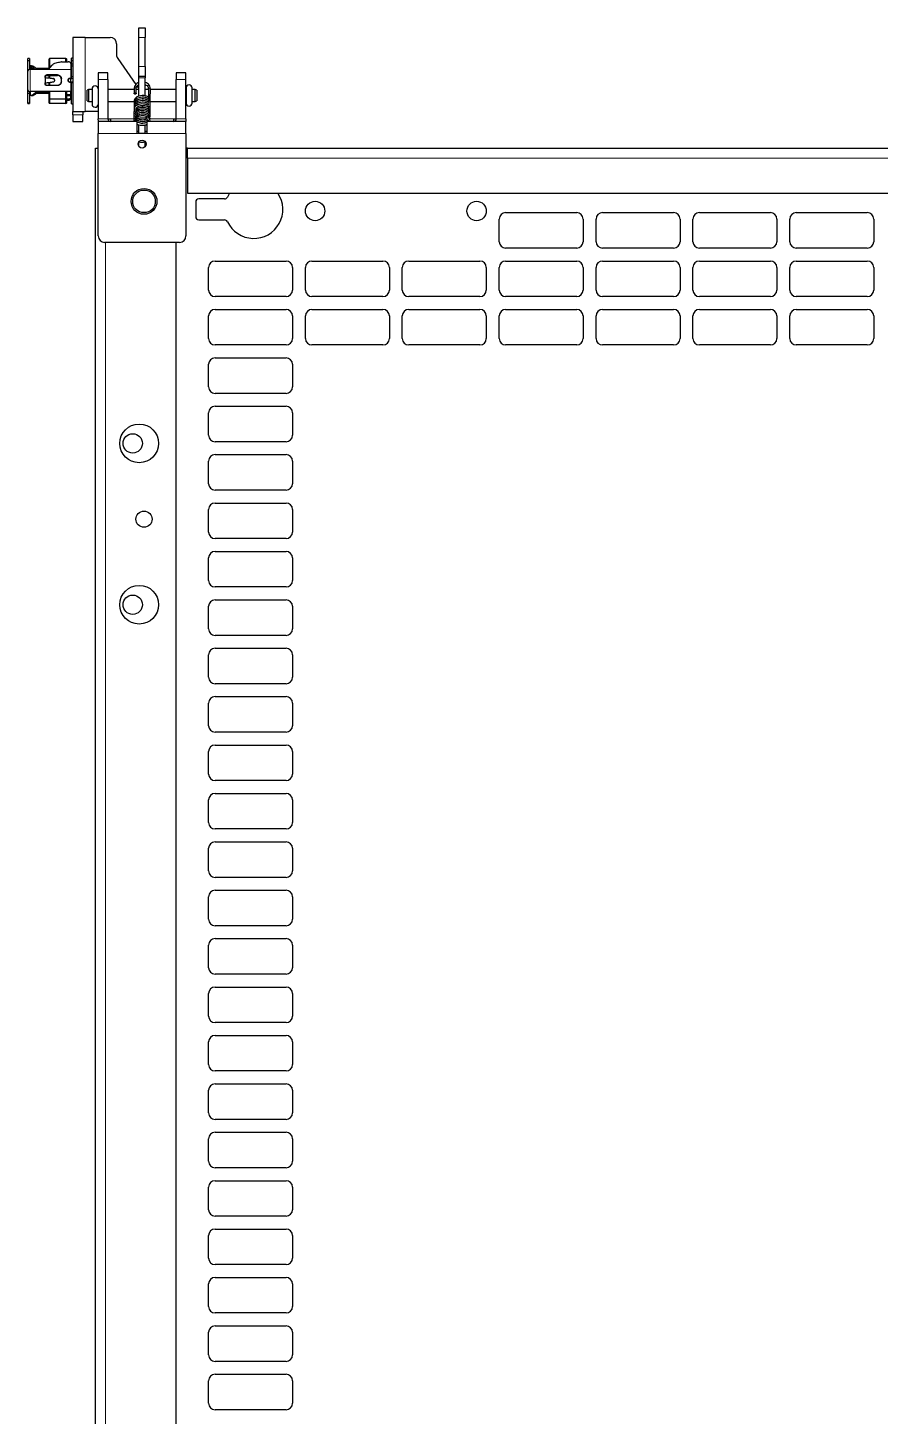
# Model space of a CAD drawing. Header units: millimetres. Extents: x -592 to 811, y -14 to 1990.
# Drawn here: x 238.9 to 502.9, y 1440.8 to 1871.1 of the extents above; entities that cross this region are included whole.
import ezdxf

# ---------------------------------------------------------------- set-up
doc = ezdxf.new("R2010")
doc.units = ezdxf.units.MM

msp = doc.modelspace()

# ---------------------------------------------------------------- linework, layer by layer
at = {"color": 7, "linetype": 'Continuous', "lineweight": 25}
for p, q in [((256.7, 1868.14), (252.9, 1868.14)), ((252.9, 1868.14), (252.9, 1845.14)), ((256.7, 1868.14), (264.4, 1868.14)), ((273.3, 1871.14), (275.3, 1871.14)), ((273.3, 1868.14), (273.3, 1871.14)), ((273.3, 1859.14), (273.3, 1868.14)), ((275.3, 1871.14), (275.3, 1868.14)), ((275.3, 1859.14), (275.3, 1868.14)), ((266.4, 1866.14), (266.4, 1862.77)), ((239.4, 1861.64), (238.9, 1861.64)), ((238.9, 1860.88), (238.9, 1861.64)), ((239.4, 1860.88), (238.9, 1860.88)), ((238.9, 1857.81), (238.9, 1860.88)), ((239.4, 1861.64), (239.4, 1860.88)), ((239.4, 1860.88), (239.4, 1858.22)), ((240.1, 1859.38), (239.6, 1859.38)), ((240.1, 1859.1), (239.6, 1859.1)), ((239.6, 1859.1), (239.6, 1858.64)), ((240.1, 1858.64), (240.1, 1859.1)), ((246.36, 1859.58), (245.2, 1858.24)), ((245.62, 1861.64), (245.5, 1861.44)), ((245.5, 1861.43), (245.62, 1861.64)), ((245.5, 1858.59), (245.5, 1861.43)), ((245.62, 1861.64), (245.62, 1858.72)), ((250.7, 1861.64), (245.62, 1861.64)), ((249.3, 1860.58), (251.45, 1860.58)), ((250.9, 1861.52), (250.7, 1861.64)), ((250.7, 1860.58), (250.7, 1861.64)), ((250.7, 1861.64), (250.9, 1861.52)), ((250.9, 1861.52), (250.9, 1860.58)), ((252.2, 1860.08), (252.2, 1858.24)), ((252.9, 1861.74), (252.4, 1861.74)), ((252.4, 1860.96), (252.4, 1861.74)), ((252.4, 1859.91), (252.4, 1860.96)), ((252.4, 1860.96), (252.9, 1860.96)), ((252.4, 1855.93), (252.4, 1859.91)), ((252.4, 1859.91), (252.9, 1859.91)), ((266.76, 1861.62), (272.4, 1853.56)), ((273.3, 1856.14), (273.3, 1859.14)), ((275.3, 1859.14), (275.3, 1856.14)), ((238.91, 1857.81), (238.9, 1857.81)), ((238.9, 1857.72), (238.9, 1857.81)), ((238.9, 1851.86), (238.9, 1857.72)), ((239.6, 1858.64), (240.1, 1858.64)), ((245.2, 1858.24), (239.6, 1858.24)), ((241.6, 1858.24), (241.6, 1858.5)), ((245.42, 1858.5), (241.6, 1858.5)), ((244.3, 1855.68), (244.3, 1856.06)), ((244.3, 1855.68), (244.3, 1854.09)), ((248.1, 1856.53), (244.8, 1856.53)), ((244.8, 1856.34), (248.1, 1856.34)), ((245.5, 1855.61), (245.5, 1856.34)), ((245.62, 1856.34), (245.62, 1855.59)), ((247.23, 1854.89), (247.23, 1854.85)), ((249.3, 1854.41), (249.3, 1855.37)), ((251.4, 1854.81), (251.4, 1854.97)), ((251.95, 1855.52), (252.2, 1855.52)), ((251.95, 1855.43), (252.2, 1855.43)), ((252.1, 1855.43), (252.1, 1854.29)), ((252.4, 1858.48), (252.2, 1858.43)), ((252.9, 1855.93), (252.4, 1855.93)), ((252.4, 1855.56), (252.4, 1855.93)), ((263.7, 1857.14), (260.7, 1857.14)), ((260.7, 1857.14), (260.7, 1855.14)), ((260.7, 1855.14), (260.7, 1842.94)), ((263.7, 1855.14), (263.7, 1857.14)), ((263.7, 1855.14), (263.7, 1842.94)), ((273.3, 1856.14), (275.3, 1856.14)), ((273.3, 1855.64), (273.3, 1856.14)), ((273.3, 1849.96), (273.3, 1855.64)), ((275.3, 1856.14), (275.3, 1855.64)), ((275.3, 1850.04), (275.3, 1855.64)), ((284.9, 1857.14), (284.9, 1855.14)), ((287.9, 1857.14), (284.9, 1857.14)), ((284.9, 1842.94), (284.9, 1855.14)), ((287.9, 1855.14), (287.9, 1857.14)), ((287.9, 1842.94), (287.9, 1855.14)), ((238.9, 1850.79), (238.9, 1851.86)), ((239.4, 1850.79), (238.9, 1850.79)), ((238.9, 1847.72), (238.9, 1850.79)), ((239.4, 1851.41), (239.4, 1850.79)), ((239.4, 1850.79), (239.4, 1847.72)), ((241.6, 1851.39), (239.6, 1851.39)), ((241.6, 1850.78), (240.93, 1850.78)), ((245.2, 1851.03), (241.21, 1851.03)), ((252.2, 1851.39), (241.6, 1851.39)), ((245.42, 1850.78), (241.6, 1850.78)), ((244.3, 1853.7), (244.3, 1854.09)), ((244.8, 1853.36), (248.1, 1853.36)), ((248.1, 1853.22), (244.8, 1853.22)), ((245.2, 1851.39), (245.2, 1851.03)), ((245.5, 1850.69), (245.2, 1851.03)), ((245.22, 1851.39), (245.5, 1851.06)), ((245.5, 1853.36), (245.5, 1854.2)), ((245.5, 1849.04), (245.5, 1851.39)), ((245.62, 1854.21), (245.62, 1853.36)), ((245.62, 1851.39), (245.62, 1848.96)), ((246.59, 1854.35), (246.64, 1854.35)), ((250.7, 1848.96), (250.7, 1851.39)), ((250.9, 1851.39), (250.9, 1849.01)), ((250.9, 1850.49), (252.1, 1850.49)), ((251.95, 1854.29), (252.2, 1854.29)), ((251.95, 1854.25), (252.2, 1854.25)), ((252.1, 1851.41), (252.1, 1850.49)), ((252.4, 1850.8), (252.1, 1850.86)), ((252.4, 1850.54), (252.1, 1850.63)), ((252.2, 1850.84), (252.2, 1851.39)), ((252.4, 1854.24), (252.4, 1854.08)), ((252.4, 1847.54), (252.4, 1854.08)), ((252.9, 1854.08), (252.4, 1854.08)), ((257.75, 1852.04), (257.25, 1851.75)), ((257.25, 1848.53), (257.25, 1851.75)), ((258.8, 1852.04), (257.75, 1852.04)), ((257.75, 1852.04), (257.75, 1848.24)), ((258.8, 1852.16), (258.8, 1847.46)), ((271.87, 1852.04), (263.7, 1852.04)), ((271.87, 1852.38), (271.85, 1850.77)), ((272.45, 1850.76), (272.47, 1852.37)), ((273.3, 1852.04), (272.47, 1852.04)), ((275.3, 1852.14), (276.27, 1852.14)), ((276.27, 1852.04), (275.3, 1852.04)), ((276.27, 1852.24), (276.24, 1849.59)), ((276.83, 1848.98), (276.87, 1852.23)), ((276.87, 1852.14), (284.9, 1852.14)), ((284.9, 1852.04), (276.87, 1852.04)), ((287.91, 1852.04), (287.9, 1852.04)), ((287.91, 1852.51), (287.91, 1847.81)), ((289.81, 1847.81), (289.81, 1852.51)), ((290.75, 1852.04), (289.81, 1852.04)), ((291.25, 1851.75), (290.75, 1852.04)), ((290.75, 1848.24), (290.75, 1852.04)), ((291.25, 1851.75), (291.25, 1848.53)), ((239.4, 1847.72), (238.9, 1847.72)), ((238.9, 1847.64), (238.9, 1847.72)), ((238.9, 1847.64), (239.4, 1847.64)), ((239.4, 1847.72), (239.4, 1847.64)), ((240.1, 1850.17), (239.6, 1850.17)), ((245.62, 1848.96), (245.5, 1849.04)), ((245.5, 1847.84), (245.5, 1849.04)), ((245.5, 1847.84), (245.62, 1847.64)), ((245.5, 1847.84), (245.5, 1847.84)), ((245.62, 1847.64), (245.5, 1847.84)), ((250.7, 1848.96), (245.62, 1848.96)), ((245.62, 1848.96), (245.62, 1847.64)), ((250.7, 1847.64), (245.62, 1847.64)), ((250.9, 1849.01), (250.7, 1848.96)), ((250.7, 1847.64), (250.7, 1848.96)), ((250.7, 1847.64), (250.9, 1847.75)), ((250.9, 1847.75), (250.7, 1847.64)), ((251.45, 1849.06), (250.9, 1849.06)), ((250.9, 1849.01), (250.9, 1847.75)), ((250.9, 1848.69), (251.45, 1848.69)), ((250.9, 1847.75), (250.9, 1847.75)), ((252.2, 1849.56), (252.2, 1850.01)), ((252.2, 1849.56), (252.2, 1849.19)), ((252.4, 1847.54), (252.9, 1847.54)), ((257.25, 1848.53), (257.75, 1848.24)), ((257.75, 1848.24), (258.8, 1848.24)), ((263.7, 1848.24), (271.86, 1848.24)), ((272.58, 1845.92), (272.48, 1846.06)), ((276.33, 1846.79), (276.57, 1846.56)), ((276.77, 1848.24), (284.9, 1848.24)), ((276.84, 1848.55), (276.79, 1848.96)), ((276.84, 1848.5), (276.84, 1848.55)), ((287.9, 1848.24), (287.91, 1848.24)), ((289.81, 1848.24), (290.75, 1848.24)), ((290.75, 1848.24), (291.25, 1848.53)), ((252.9, 1845.14), (256.7, 1845.14)), ((252.9, 1844.14), (252.9, 1845.14)), ((252.9, 1844.14), (252.9, 1842.14)), ((252.9, 1842.14), (255.9, 1842.14)), ((255.9, 1845.14), (255.9, 1844.14)), ((255.9, 1842.14), (255.9, 1844.14)), ((260.7, 1845.14), (256.7, 1845.14)), ((260.7, 1842.14), (260.7, 1838.34)), ((272.8, 1842.14), (260.7, 1842.14)), ((263.7, 1842.94), (264.5, 1842.94)), ((264.5, 1842.94), (264.5, 1842.14)), ((271.76, 1842.24), (271.75, 1842.18)), ((271.75, 1842.18), (271.75, 1842.14)), ((271.86, 1842.64), (271.76, 1842.24)), ((272.35, 1842.2), (272.4, 1842.39)), ((272.35, 1842.14), (272.35, 1842.2)), ((272.8, 1838.34), (272.8, 1842.14)), ((272.98, 1845.56), (272.86, 1845.63)), ((287.9, 1842.14), (275.8, 1842.14)), ((275.8, 1842.14), (275.8, 1838.34)), ((284.1, 1842.14), (284.1, 1842.94)), ((284.1, 1842.94), (284.9, 1842.94)), ((287.9, 1838.34), (287.9, 1842.14)), ((260.7, 1806.64), (260.7, 1838.34)), ((272.8, 1839.14), (273.3, 1839.14)), ((275.8, 1838.34), (272.8, 1838.34)), ((273.3, 1838.34), (273.3, 1841.09)), ((275.3, 1838.34), (275.3, 1841.03)), ((275.3, 1839.14), (275.8, 1839.14)), ((287.9, 1838.34), (287.9, 1806.64)), ((259.9, 1833.84), (260.7, 1833.84)), ((259.9, 150.84), (259.9, 1833.84)), ((273.3, 1834.34), (273.3, 1835.84)), ((275.3, 1834.34), (275.3, 1835.84)), ((288.4, 1833.84), (287.9, 1833.84)), ((288.4, 1830.75), (288.4, 1833.85)), ((288.4, 1833.85), (717.4, 1833.85)), ((288.4, 1830.75), (288.4, 1819.85)), ((288.4, 1819.85), (717.4, 1819.85)), ((290.9, 1817.1), (290.9, 1812.6)), ((299.85, 1818.1), (291.9, 1818.1)), ((301.42, 1819.85), (300.76, 1818.67)), ((291.9, 1811.6), (299.85, 1811.6)), ((384.9, 1804.84), (384.9, 1811.84)), ((386.9, 1813.84), (408.9, 1813.84)), ((410.9, 1811.84), (410.9, 1804.84)), ((414.9, 1804.84), (414.9, 1811.84)), ((416.9, 1813.84), (438.9, 1813.84)), ((440.9, 1811.84), (440.9, 1804.84)), ((444.9, 1804.84), (444.9, 1811.84)), ((446.9, 1813.84), (468.9, 1813.84)), ((470.9, 1811.84), (470.9, 1804.84)), ((474.9, 1804.84), (474.9, 1811.84)), ((476.9, 1813.84), (498.9, 1813.84)), ((500.9, 1811.84), (500.9, 1804.84)), ((285.9, 1804.64), (262.7, 1804.64)), ((284.9, 150.84), (284.9, 1804.64)), ((296.9, 1798.84), (318.9, 1798.84)), ((326.9, 1798.84), (348.9, 1798.84)), ((356.9, 1798.84), (378.9, 1798.84)), ((408.9, 1802.84), (386.9, 1802.84)), ((386.9, 1798.84), (408.9, 1798.84)), ((438.9, 1802.84), (416.9, 1802.84)), ((416.9, 1798.84), (438.9, 1798.84)), ((468.9, 1802.84), (446.9, 1802.84)), ((446.9, 1798.84), (468.9, 1798.84)), ((498.9, 1802.84), (476.9, 1802.84)), ((476.9, 1798.84), (498.9, 1798.84)), ((294.9, 1789.84), (294.9, 1796.84)), ((320.9, 1796.84), (320.9, 1789.84)), ((324.9, 1789.84), (324.9, 1796.84)), ((350.9, 1796.84), (350.9, 1789.84)), ((354.9, 1789.84), (354.9, 1796.84)), ((380.9, 1796.84), (380.9, 1789.84)), ((384.9, 1789.84), (384.9, 1796.84)), ((410.9, 1796.84), (410.9, 1789.84)), ((414.9, 1789.84), (414.9, 1796.84)), ((440.9, 1796.84), (440.9, 1789.84)), ((444.9, 1789.84), (444.9, 1796.84)), ((470.9, 1796.84), (470.9, 1789.84)), ((474.9, 1789.84), (474.9, 1796.84)), ((500.9, 1796.84), (500.9, 1789.84)), ((318.9, 1787.84), (296.9, 1787.84)), ((348.9, 1787.84), (326.9, 1787.84)), ((378.9, 1787.84), (356.9, 1787.84)), ((408.9, 1787.84), (386.9, 1787.84)), ((438.9, 1787.84), (416.9, 1787.84)), ((468.9, 1787.84), (446.9, 1787.84)), ((498.9, 1787.84), (476.9, 1787.84)), ((294.9, 1774.84), (294.9, 1781.84)), ((296.9, 1783.84), (318.9, 1783.84)), ((320.9, 1781.84), (320.9, 1774.84)), ((324.9, 1774.84), (324.9, 1781.84)), ((326.9, 1783.84), (348.9, 1783.84)), ((350.9, 1781.84), (350.9, 1774.84)), ((354.9, 1774.84), (354.9, 1781.84)), ((356.9, 1783.84), (378.9, 1783.84)), ((380.9, 1781.84), (380.9, 1774.84)), ((384.9, 1774.84), (384.9, 1781.84)), ((386.9, 1783.84), (408.9, 1783.84)), ((410.9, 1781.84), (410.9, 1774.84)), ((414.9, 1774.84), (414.9, 1781.84)), ((416.9, 1783.84), (438.9, 1783.84)), ((440.9, 1781.84), (440.9, 1774.84)), ((444.9, 1774.84), (444.9, 1781.84)), ((446.9, 1783.84), (468.9, 1783.84)), ((470.9, 1781.84), (470.9, 1774.84)), ((474.9, 1774.84), (474.9, 1781.84)), ((476.9, 1783.84), (498.9, 1783.84)), ((500.9, 1781.84), (500.9, 1774.84)), ((318.9, 1772.84), (296.9, 1772.84)), ((348.9, 1772.84), (326.9, 1772.84)), ((378.9, 1772.84), (356.9, 1772.84)), ((408.9, 1772.84), (386.9, 1772.84)), ((438.9, 1772.84), (416.9, 1772.84)), ((468.9, 1772.84), (446.9, 1772.84)), ((498.9, 1772.84), (476.9, 1772.84)), ((296.9, 1768.84), (318.9, 1768.84)), ((294.9, 1759.84), (294.9, 1766.84)), ((320.9, 1766.84), (320.9, 1759.84)), ((318.9, 1757.84), (296.9, 1757.84)), ((294.9, 1744.84), (294.9, 1751.84)), ((296.9, 1753.84), (318.9, 1753.84)), ((320.9, 1751.84), (320.9, 1744.84)), ((318.9, 1742.84), (296.9, 1742.84)), ((296.9, 1738.84), (318.9, 1738.84)), ((294.9, 1729.84), (294.9, 1736.84)), ((320.9, 1736.84), (320.9, 1729.84)), ((318.9, 1727.84), (296.9, 1727.84)), ((294.9, 1714.84), (294.9, 1721.84)), ((296.9, 1723.84), (318.9, 1723.84)), ((320.9, 1721.84), (320.9, 1714.84)), ((318.9, 1712.84), (296.9, 1712.84)), ((296.9, 1708.84), (318.9, 1708.84)), ((294.9, 1699.84), (294.9, 1706.84)), ((320.9, 1706.84), (320.9, 1699.84)), ((318.9, 1697.84), (296.9, 1697.84)), ((294.9, 1684.84), (294.9, 1691.84)), ((296.9, 1693.84), (318.9, 1693.84)), ((320.9, 1691.84), (320.9, 1684.84)), ((318.9, 1682.84), (296.9, 1682.84)), ((296.9, 1678.84), (318.9, 1678.84)), ((294.9, 1669.84), (294.9, 1676.84)), ((320.9, 1676.84), (320.9, 1669.84)), ((318.9, 1667.84), (296.9, 1667.84)), ((294.9, 1654.84), (294.9, 1661.84)), ((296.9, 1663.84), (318.9, 1663.84)), ((320.9, 1661.84), (320.9, 1654.84)), ((318.9, 1652.84), (296.9, 1652.84)), ((296.9, 1648.84), (318.9, 1648.84)), ((294.9, 1639.84), (294.9, 1646.84)), ((320.9, 1646.84), (320.9, 1639.84)), ((318.9, 1637.84), (296.9, 1637.84)), ((294.9, 1624.84), (294.9, 1631.84)), ((296.9, 1633.84), (318.9, 1633.84)), ((320.9, 1631.84), (320.9, 1624.84)), ((318.9, 1622.84), (296.9, 1622.84)), ((296.9, 1618.84), (318.9, 1618.84)), ((294.9, 1609.84), (294.9, 1616.84)), ((320.9, 1616.84), (320.9, 1609.84)), ((318.9, 1607.84), (296.9, 1607.84)), ((294.9, 1594.84), (294.9, 1601.84)), ((296.9, 1603.84), (318.9, 1603.84)), ((320.9, 1601.84), (320.9, 1594.84)), ((318.9, 1592.84), (296.9, 1592.84)), ((296.9, 1588.84), (318.9, 1588.84)), ((294.9, 1579.84), (294.9, 1586.84)), ((320.9, 1586.84), (320.9, 1579.84)), ((318.9, 1577.84), (296.9, 1577.84)), ((294.9, 1564.84), (294.9, 1571.84)), ((296.9, 1573.84), (318.9, 1573.84)), ((320.9, 1571.84), (320.9, 1564.84)), ((318.9, 1562.84), (296.9, 1562.84)), ((296.9, 1558.84), (318.9, 1558.84)), ((294.9, 1549.84), (294.9, 1556.84)), ((320.9, 1556.84), (320.9, 1549.84)), ((318.9, 1547.84), (296.9, 1547.84)), ((294.9, 1534.84), (294.9, 1541.84)), ((296.9, 1543.84), (318.9, 1543.84)), ((320.9, 1541.84), (320.9, 1534.84)), ((318.9, 1532.84), (296.9, 1532.84)), ((296.9, 1528.84), (318.9, 1528.84)), ((294.9, 1519.84), (294.9, 1526.84)), ((320.9, 1526.84), (320.9, 1519.84)), ((318.9, 1517.84), (296.9, 1517.84)), ((294.9, 1504.84), (294.9, 1511.84)), ((296.9, 1513.84), (318.9, 1513.84)), ((320.9, 1511.84), (320.9, 1504.84)), ((318.9, 1502.84), (296.9, 1502.84)), ((296.9, 1498.84), (318.9, 1498.84)), ((294.9, 1489.84), (294.9, 1496.84)), ((320.9, 1496.84), (320.9, 1489.84)), ((318.9, 1487.84), (296.9, 1487.84)), ((294.9, 1474.84), (294.9, 1481.84)), ((296.9, 1483.84), (318.9, 1483.84)), ((320.9, 1481.84), (320.9, 1474.84)), ((318.9, 1472.84), (296.9, 1472.84)), ((296.9, 1468.84), (318.9, 1468.84)), ((294.9, 1459.84), (294.9, 1466.84)), ((320.9, 1466.84), (320.9, 1459.84)), ((318.9, 1457.84), (296.9, 1457.84)), ((294.9, 1444.84), (294.9, 1451.84)), ((296.9, 1453.84), (318.9, 1453.84)), ((320.9, 1451.84), (320.9, 1444.84)), ((318.9, 1442.84), (296.9, 1442.84))]:
    msp.add_line(p, q, dxfattribs=at)
at = {"color": 8, "linetype": 'Continuous', "lineweight": 18}
for p, q in [((256.7, 1868.14), (256.7, 1845.14)), ((275.3, 1868.14), (273.3, 1868.14)), ((273.3, 1859.14), (275.3, 1859.14)), ((239.6, 1858.24), (239.6, 1851.39)), ((244.8, 1856.53), (244.8, 1856.34)), ((252.2, 1858.24), (245.2, 1858.24)), ((248.1, 1856.34), (248.1, 1856.53)), ((251.95, 1855.52), (251.95, 1855.43)), ((252.2, 1855.52), (252.2, 1858.24)), ((260.7, 1855.14), (263.7, 1855.14)), ((275.3, 1855.64), (273.3, 1855.64)), ((284.9, 1855.14), (287.9, 1855.14)), ((239.6, 1851.03), (239.6, 1850.78)), ((244.8, 1853.36), (244.8, 1853.22)), ((248.1, 1853.22), (248.1, 1853.36)), ((251.95, 1854.29), (251.95, 1854.25)), ((252.2, 1851.39), (252.2, 1854.25)), ((251.45, 1848.69), (251.45, 1849.06)), ((276.36, 1848.32), (276.41, 1848.3)), ((255.9, 1844.14), (252.9, 1844.14)), ((263.7, 1842.94), (260.7, 1842.94)), ((264.5, 1842.94), (271.81, 1842.94)), ((272.34, 1842.14), (272.35, 1842.2)), ((276.76, 1842.94), (284.1, 1842.94)), ((284.9, 1842.94), (287.9, 1842.94)), ((260.7, 1838.34), (272.8, 1838.34)), ((275.8, 1838.34), (287.9, 1838.34)), ((288.4, 1830.75), (717.4, 1830.75)), ((263, 150.84), (263, 1804.64))]:
    msp.add_line(p, q, dxfattribs=at)
at = {"color": 7, "linetype": 'Continuous', "lineweight": 25, "flags": 128}
for points in [[(239.6, 1858.5), (239.47, 1858.48), (239.4, 1858.47)], [(239.6, 1851.03), (239.47, 1851.04), (239.4, 1851.06)], [(239.6, 1850.78), (239.47, 1850.79), (239.4, 1850.8)], [(272.16, 1850.94), (272.28, 1850.92), (272.37, 1850.88), (272.43, 1850.82), (272.45, 1850.75), (272.43, 1850.69), (272.36, 1850.63), (272.26, 1850.6), (272.14, 1850.59), (272.03, 1850.6), (271.93, 1850.64), (271.87, 1850.7), (271.85, 1850.77), (271.88, 1850.84), (271.95, 1850.9), (272.05, 1850.93), (272.16, 1850.94)], [(274.37, 1846.42), (274.37, 1846.47), (274.37, 1846.53)], [(276.42, 1848.63), (276.5, 1848.63), (276.61, 1848.66), (276.71, 1848.72), (276.77, 1848.81), (276.8, 1848.9), (276.78, 1848.99), (276.71, 1849.06), (276.62, 1849.1), (276.51, 1849.11), (276.51, 1849.11)], [(260.79, 1842.14), (260.78, 1842.2), (260.7, 1842.94)], [(276.7, 1842.69), (276.76, 1842.94), (276.7, 1843.24), (276.53, 1843.54), (276.06, 1843.96), (275.6, 1844.18), (274.96, 1844.35), (274.03, 1844.36), (273.45, 1844.23), (272.81, 1843.92), (272.53, 1843.67), (272.32, 1843.35), (272.26, 1843.03), (272.31, 1842.81), (272.31, 1842.81)], [(276.7, 1843.22), (276.77, 1843.46), (276.71, 1843.76), (276.54, 1844.06), (276.07, 1844.48), (275.61, 1844.71), (274.98, 1844.87), (274.04, 1844.89), (273.46, 1844.75), (272.82, 1844.44), (272.54, 1844.19), (272.33, 1843.88), (272.27, 1843.56), (272.31, 1843.33), (272.31, 1843.33)], [(287.9, 1842.94), (287.83, 1842.2), (287.82, 1842.14)]]:
    msp.add_lwpolyline(points, dxfattribs=at)
at = {"color": 8, "linetype": 'Continuous', "lineweight": 18, "flags": 128}
for points in [[(251.39, 1850.49), (251.38, 1850.44), (251.38, 1850.29), (251.37, 1850.15), (251.36, 1850.05), (251.36, 1850.05), (251.36, 1850.05)], [(271.87, 1852.38), (271.87, 1852.38), (271.9, 1852.45), (271.97, 1852.5), (272.07, 1852.54), (272.19, 1852.55)], [(272.19, 1852.55), (272.3, 1852.53), (272.39, 1852.49), (272.46, 1852.43), (272.47, 1852.37)], [(276.58, 1852.41), (276.47, 1852.4), (276.37, 1852.37), (276.3, 1852.31), (276.27, 1852.25), (276.27, 1852.24)], [(276.87, 1852.23), (276.85, 1852.3), (276.79, 1852.36), (276.7, 1852.4), (276.58, 1852.41)], [(276.24, 1848.59), (276.24, 1848.58), (276.25, 1848.53)], [(276.53, 1848.8), (276.42, 1848.79), (276.36, 1848.77)], [(271.76, 1842.24), (271.75, 1842.23), (271.78, 1842.14)], [(271.75, 1842.18), (271.75, 1842.17), (271.75, 1842.14)]]:
    msp.add_lwpolyline(points, dxfattribs=at)
at = {"color": 7, "linetype": 'Continuous', "lineweight": 25}
for centre, radius in [((274.3, 1835.09), 1.25), ((274.9, 1817.34), 4), ((274.9, 1817.34), 3.5), ((327.9, 1814.35), 3), ((377.9, 1814.35), 3), ((273.4, 1742.34), 6), ((271.4, 1742.34), 3), ((274.9, 1718.84), 2.5), ((273.4, 1692.34), 6), ((271.4, 1692.34), 3)]:
    msp.add_circle(centre, radius, dxfattribs=at)
for centre, radius, start, end in [((264.4, 1866.14), 2, 0, 90), ((249.3, 1859.48), 1.1, 89.9618, 100.1433), ((251.56, 1859.93), 0.665, 13.4486, 98.9562), ((268.4, 1862.77), 2, 180, 214.992), ((239.52, 1857.61), 0.63, 82.8557, 170.3631), ((252.22, 1858.42), 0.18, 262.8557, 350.3631), ((252.25, 1855.82), 0.306, 260.9096, 299.7098), ((252.37, 1856.49), 1.07, 260.9096, 299.7098), ((239.51, 1852), 0.62, 193.4486, 278.9562), ((252.38, 1852.03), 2.27, 76.5937, 94.3958), ((252.25, 1853.61), 0.648, 76.5937, 94.3958), ((252.23, 1851.22), 0.177, 13.4486, 98.9562), ((252.22, 1850.85), 0.18, 9.6369, 97.1443), ((259.75, 1852.16), 0.95, 3.5614, 180), ((274.44, 1854.14), 2, 214.992, 235.204), ((288.86, 1852.51), 0.95, 0, 180), ((251.56, 1849.72), 0.665, 261.0438, 346.5514), ((251.56, 1849.35), 0.665, 261.0438, 346.5514), ((259.75, 1847.46), 0.95, 180, 356.4386), ((288.86, 1847.81), 0.95, 180, 0), ((264.5, 1842.94), 0.8, 180, 270), ((284.1, 1842.94), 0.8, 270, 0), ((291.9, 1817.1), 1, 90, 180), ((299.85, 1819.1), 1, 270, 334.8493), ((308.9, 1814.85), 9, 205.1507, 33.749), ((291.9, 1812.6), 1, 180, 270), ((299.85, 1810.6), 1, 25.1507, 90), ((386.9, 1811.84), 2, 90, 180), ((408.9, 1811.84), 2, 360, 90), ((416.9, 1811.84), 2, 90, 180), ((438.9, 1811.84), 2, 0, 90), ((446.9, 1811.84), 2, 90, 180), ((468.9, 1811.84), 2, 0, 90), ((476.9, 1811.84), 2, 90, 180), ((498.9, 1811.84), 2, 0, 90), ((262.7, 1806.64), 2, 180, 270), ((285.9, 1806.64), 2, 270, 0), ((386.9, 1804.84), 2, 180, 270), ((408.9, 1804.84), 2, 270, 360), ((416.9, 1804.84), 2, 180, 270), ((438.9, 1804.84), 2, 270, 0), ((446.9, 1804.84), 2, 180, 270), ((468.9, 1804.84), 2, 270, 0), ((476.9, 1804.84), 2, 180, 270), ((498.9, 1804.84), 2, 270, 0), ((296.9, 1796.84), 2, 90, 180), ((318.9, 1796.84), 2, 0, 90), ((326.9, 1796.84), 2, 90, 180), ((348.9, 1796.84), 2, 0, 90), ((356.9, 1796.84), 2, 90, 180), ((378.9, 1796.84), 2, 0, 90), ((386.9, 1796.84), 2, 90, 180), ((408.9, 1796.84), 2, 0, 90), ((416.9, 1796.84), 2, 90, 180), ((438.9, 1796.84), 2, 0, 90), ((446.9, 1796.84), 2, 90, 180), ((468.9, 1796.84), 2, 0, 90), ((476.9, 1796.84), 2, 90, 180), ((498.9, 1796.84), 2, 0, 90), ((296.9, 1789.84), 2, 180, 270), ((318.9, 1789.84), 2, 270, 0), ((326.9, 1789.84), 2, 180, 270), ((348.9, 1789.84), 2, 270, 0), ((356.9, 1789.84), 2, 180, 270), ((378.9, 1789.84), 2, 270, 0), ((386.9, 1789.84), 2, 180, 270), ((408.9, 1789.84), 2, 270, 0), ((416.9, 1789.84), 2, 180, 270), ((438.9, 1789.84), 2, 270, 0), ((446.9, 1789.84), 2, 180, 270), ((468.9, 1789.84), 2, 270, 0), ((476.9, 1789.84), 2, 180, 270), ((498.9, 1789.84), 2, 270, 0), ((296.9, 1781.84), 2, 90, 180), ((318.9, 1781.84), 2, 0, 90), ((326.9, 1781.84), 2, 90, 180), ((348.9, 1781.84), 2, 0, 90), ((356.9, 1781.84), 2, 90, 180), ((378.9, 1781.84), 2, 0, 90), ((386.9, 1781.84), 2, 90, 180), ((408.9, 1781.84), 2, 360, 90), ((416.9, 1781.84), 2, 90, 180), ((438.9, 1781.84), 2, 0, 90), ((446.9, 1781.84), 2, 90, 180), ((468.9, 1781.84), 2, 0, 90), ((476.9, 1781.84), 2, 90, 180), ((498.9, 1781.84), 2, 0, 90), ((296.9, 1774.84), 2, 180, 270), ((318.9, 1774.84), 2, 270, 0), ((326.9, 1774.84), 2, 180, 270), ((348.9, 1774.84), 2, 270, 0), ((356.9, 1774.84), 2, 180, 270), ((378.9, 1774.84), 2, 270, 0), ((386.9, 1774.84), 2, 180, 270), ((408.9, 1774.84), 2, 270, 360), ((416.9, 1774.84), 2, 180, 270), ((438.9, 1774.84), 2, 270, 0), ((446.9, 1774.84), 2, 180, 270), ((468.9, 1774.84), 2, 270, 0), ((476.9, 1774.84), 2, 180, 270), ((498.9, 1774.84), 2, 270, 0), ((296.9, 1766.84), 2, 90, 180), ((318.9, 1766.84), 2, 0, 90), ((296.9, 1759.84), 2, 180, 270), ((318.9, 1759.84), 2, 270, 0), ((296.9, 1751.84), 2, 90, 180), ((318.9, 1751.84), 2, 0, 90), ((296.9, 1744.84), 2, 180, 270), ((318.9, 1744.84), 2, 270, 0), ((296.9, 1736.84), 2, 90, 180), ((318.9, 1736.84), 2, 0, 90), ((296.9, 1729.84), 2, 180, 270), ((318.9, 1729.84), 2, 270, 0), ((296.9, 1721.84), 2, 90, 180), ((318.9, 1721.84), 2, 0, 90), ((296.9, 1714.84), 2, 180, 270), ((318.9, 1714.84), 2, 270, 0), ((296.9, 1706.84), 2, 90, 180), ((318.9, 1706.84), 2, 0, 90), ((296.9, 1699.84), 2, 180, 270), ((318.9, 1699.84), 2, 270, 0), ((296.9, 1691.84), 2, 90, 180), ((318.9, 1691.84), 2, 0, 90), ((296.9, 1684.84), 2, 180, 270), ((318.9, 1684.84), 2, 270, 0), ((296.9, 1676.84), 2, 90, 180), ((318.9, 1676.84), 2, 0, 90), ((296.9, 1669.84), 2, 180, 270), ((318.9, 1669.84), 2, 270, 0), ((296.9, 1661.84), 2, 90, 180), ((318.9, 1661.84), 2, 0, 90), ((296.9, 1654.84), 2, 180, 270), ((318.9, 1654.84), 2, 270, 0), ((296.9, 1646.84), 2, 90, 180), ((318.9, 1646.84), 2, 0, 90), ((296.9, 1639.84), 2, 180, 270), ((318.9, 1639.84), 2, 270, 0), ((296.9, 1631.84), 2, 90, 180), ((318.9, 1631.84), 2, 0, 90), ((296.9, 1624.84), 2, 180, 270), ((318.9, 1624.84), 2, 270, 0), ((296.9, 1616.84), 2, 90, 180), ((318.9, 1616.84), 2, 0, 90), ((296.9, 1609.84), 2, 180, 270), ((318.9, 1609.84), 2, 270, 0), ((296.9, 1601.84), 2, 90, 180), ((318.9, 1601.84), 2, 0, 90), ((296.9, 1594.84), 2, 180, 270), ((318.9, 1594.84), 2, 270, 0), ((296.9, 1586.84), 2, 90, 180), ((318.9, 1586.84), 2, 0, 90), ((296.9, 1579.84), 2, 180, 270), ((318.9, 1579.84), 2, 270, 0), ((296.9, 1571.84), 2, 90, 180), ((318.9, 1571.84), 2, 0, 90), ((296.9, 1564.84), 2, 180, 270), ((318.9, 1564.84), 2, 270, 0), ((296.9, 1556.84), 2, 90, 180), ((318.9, 1556.84), 2, 0, 90), ((296.9, 1549.84), 2, 180, 270), ((318.9, 1549.84), 2, 270, 0), ((296.9, 1541.84), 2, 90, 180), ((318.9, 1541.84), 2, 0, 90), ((296.9, 1534.84), 2, 180, 270), ((318.9, 1534.84), 2, 270, 0), ((296.9, 1526.84), 2, 90, 180), ((318.9, 1526.84), 2, 0, 90), ((296.9, 1519.84), 2, 180, 270), ((318.9, 1519.84), 2, 270, 0), ((296.9, 1511.84), 2, 90, 180), ((318.9, 1511.84), 2, 0, 90), ((296.9, 1504.84), 2, 180, 270), ((318.9, 1504.84), 2, 270, 0), ((296.9, 1496.84), 2, 90, 180), ((318.9, 1496.84), 2, 0, 90), ((296.9, 1489.84), 2, 180, 270), ((318.9, 1489.84), 2, 270, 0), ((296.9, 1481.84), 2, 90, 180), ((318.9, 1481.84), 2, 0, 90), ((296.9, 1474.84), 2, 180, 270), ((318.9, 1474.84), 2, 270, 0), ((296.9, 1466.84), 2, 90, 180), ((318.9, 1466.84), 2, 0, 90), ((296.9, 1459.84), 2, 180, 270), ((318.9, 1459.84), 2, 270, 0), ((296.9, 1451.84), 2, 90, 180), ((318.9, 1451.84), 2, 0, 90), ((296.9, 1444.84), 2, 180, 270), ((318.9, 1444.84), 2, 270, 0)]:
    msp.add_arc(centre, radius, start, end, dxfattribs=at)
at = {"color": 8, "linetype": 'Continuous', "lineweight": 18}
for centre, radius, start, end in [((267.7, 1846.91), 6.7, 355.8494, 0.6968), ((276.61, 1848.58), 0.235, 292.4775, 353.5864), ((276.6, 1848.52), 0.233, 295.0586, 353.6892)]:
    msp.add_arc(centre, radius, start, end, dxfattribs=at)
at = {"color": 7, "linetype": 'Continuous', "lineweight": 25}
for points, knots in [([(241.6, 1858.5), (241.32, 1858.71), (240.82, 1859.09), (240.32, 1859.29), (240.1, 1859.38)], [0, 0, 0, 0, 0.559911, 1, 1, 1, 1]), ([(241.21, 1858.24), (241.06, 1858.38), (240.69, 1858.73), (240.32, 1858.96), (240.1, 1859.1)], [0, 0, 0, 0, 0.403562, 1, 1, 1, 1]), ([(246.36, 1859.58), (246.53, 1859.72), (246.88, 1860.02), (247.86, 1860.34), (248.62, 1860.48), (249.11, 1860.57)], [0, 0, 0, 0, 0.254027, 0.526591, 1, 1, 1, 1]), ([(252.4, 1859.45), (252.4, 1859.43), (252.4, 1859.39), (252.38, 1859.34), (252.34, 1859.28), (252.27, 1859.27), (252.22, 1859.27), (252.2, 1859.27)], [0, 0, 0, 0, 0.195353, 0.37764, 0.539051, 0.782239, 1, 1, 1, 1]), ([(252.4, 1859.15), (252.4, 1859.13), (252.4, 1859.09), (252.38, 1859.04), (252.35, 1858.99), (252.28, 1858.99), (252.23, 1858.99), (252.2, 1858.98)], [0, 0, 0, 0, 0.195302, 0.377541, 0.538909, 0.761383, 1, 1, 1, 1]), ([(239.6, 1858.24), (239.6, 1858.24), (239.6, 1858.42), (239.6, 1858.53), (239.6, 1858.64)], [0, 0, 0, 0, 0.000208, 1, 1, 1, 1]), ([(240.76, 1858.24), (240.76, 1858.24), (240.54, 1858.42), (240.32, 1858.53), (240.1, 1858.64)], [0, 0, 0, 0, 0.000208, 1, 1, 1, 1]), ([(244.3, 1856.06), (244.31, 1856.11), (244.32, 1856.22), (244.4, 1856.36), (244.53, 1856.47), (244.67, 1856.52), (244.76, 1856.53), (244.8, 1856.53)], [0, 0, 0, 0, 0.2143729, 0.4287785, 0.6425919, 0.8566662, 1, 1, 1, 1]), ([(244.8, 1856.34), (244.75, 1856.33), (244.63, 1856.32), (244.48, 1856.24), (244.37, 1856.12), (244.31, 1855.99), (244.3, 1855.9), (244.3, 1855.86)], [0, 0, 0, 0, 0.214385, 0.428772, 0.643033, 0.856802, 1, 1, 1, 1]), ([(244.3, 1855.68), (244.8, 1855.66), (245.47, 1855.62), (246.37, 1855.47), (246.67, 1855.43), (246.83, 1855.4)], [0, 0, 0, 0, 0.587693, 0.790818, 1, 1, 1, 1]), ([(247.23, 1854.89), (247.22, 1854.95), (247.22, 1855.06), (247.14, 1855.21), (247.03, 1855.33), (246.92, 1855.39), (246.85, 1855.4), (246.83, 1855.4)], [0, 0, 0, 0, 0.225883, 0.451767, 0.67765, 0.903524, 1, 1, 1, 1]), ([(246.83, 1854.37), (246.87, 1854.37), (246.97, 1854.39), (247.1, 1854.49), (247.19, 1854.62), (247.23, 1854.75), (247.23, 1854.83), (247.23, 1854.85)], [0, 0, 0, 0, 0.225867, 0.451734, 0.677598, 0.903479, 1, 1, 1, 1]), ([(248.1, 1856.53), (248.24, 1856.52), (248.51, 1856.49), (248.87, 1856.3), (249.14, 1856.01), (249.28, 1855.68), (249.3, 1855.46), (249.3, 1855.37)], [0, 0, 0, 0, 0.213238, 0.42649, 0.63916, 0.849598, 1, 1, 1, 1]), ([(249.3, 1855.16), (249.29, 1855.3), (249.27, 1855.56), (249.07, 1855.91), (248.77, 1856.17), (248.43, 1856.31), (248.2, 1856.33), (248.1, 1856.34)], [0, 0, 0, 0, 0.212376, 0.424979, 0.633479, 0.843609, 1, 1, 1, 1]), ([(251.4, 1854.97), (251.41, 1855.03), (251.42, 1855.16), (251.51, 1855.32), (251.65, 1855.44), (251.81, 1855.51), (251.91, 1855.52), (251.95, 1855.52)], [0, 0, 0, 0, 0.2143054, 0.4286504, 0.6422794, 0.8562229, 1, 1, 1, 1]), ([(251.95, 1855.43), (251.89, 1855.42), (251.77, 1855.41), (251.6, 1855.32), (251.48, 1855.18), (251.41, 1855.02), (251.41, 1854.92), (251.4, 1854.88)], [0, 0, 0, 0, 0.214319, 0.428642, 0.642812, 0.856387, 1, 1, 1, 1]), ([(251.4, 1854.85), (251.41, 1854.78), (251.42, 1854.66), (251.51, 1854.49), (251.65, 1854.37), (251.81, 1854.3), (251.91, 1854.3), (251.95, 1854.29)], [0, 0, 0, 0, 0.214211, 0.428471, 0.641842, 0.855602, 1, 1, 1, 1]), ([(251.95, 1854.25), (251.89, 1854.26), (251.77, 1854.27), (251.6, 1854.37), (251.48, 1854.51), (251.41, 1854.66), (251.41, 1854.76), (251.4, 1854.81)], [0, 0, 0, 0, 0.214393, 0.428789, 0.643061, 0.856854, 1, 1, 1, 1]), ([(239.6, 1851.39), (239.6, 1851.12), (239.6, 1850.64), (239.6, 1850.31), (239.6, 1850.17)], [0, 0, 0, 0, 0.559866, 1, 1, 1, 1]), ([(241.6, 1851.39), (241.32, 1851.12), (240.82, 1850.64), (240.32, 1850.31), (240.1, 1850.17)], [0, 0, 0, 0, 0.5599109, 1, 1, 1, 1]), ([(241.6, 1850.78), (241.32, 1850.57), (240.82, 1850.19), (240.32, 1849.99), (240.1, 1849.9)], [0, 0, 0, 0, 0.559911, 1, 1, 1, 1]), ([(244.3, 1854.09), (244.8, 1854.12), (245.47, 1854.18), (246.37, 1854.33), (246.67, 1854.35), (246.83, 1854.37)], [0, 0, 0, 0, 0.587693, 0.790818, 1, 1, 1, 1]), ([(244.3, 1853.85), (244.31, 1853.79), (244.32, 1853.68), (244.4, 1853.54), (244.53, 1853.43), (244.67, 1853.37), (244.76, 1853.37), (244.8, 1853.36)], [0, 0, 0, 0, 0.214295, 0.42863, 0.64223, 0.856153, 1, 1, 1, 1]), ([(244.8, 1853.22), (244.75, 1853.22), (244.63, 1853.23), (244.48, 1853.32), (244.37, 1853.44), (244.31, 1853.57), (244.3, 1853.67), (244.3, 1853.7)], [0, 0, 0, 0, 0.214445, 0.428893, 0.643239, 0.857188, 1, 1, 1, 1]), ([(248.1, 1853.36), (248.24, 1853.38), (248.51, 1853.4), (248.87, 1853.6), (249.14, 1853.9), (249.28, 1854.24), (249.3, 1854.46), (249.3, 1854.56)], [0, 0, 0, 0, 0.2128745, 0.4257668, 0.6379374, 0.8473525, 1, 1, 1, 1]), ([(249.3, 1854.41), (249.29, 1854.27), (249.27, 1854.01), (249.07, 1853.65), (248.77, 1853.39), (248.43, 1853.24), (248.2, 1853.22), (248.1, 1853.22)], [0, 0, 0, 0, 0.212833, 0.42585, 0.635542, 0.846587, 1, 1, 1, 1]), ([(251.2, 1850.1), (251.2, 1850.13), (251.2, 1850.21), (251.2, 1850.34), (251.2, 1850.44), (251.2, 1850.49), (251.2, 1850.49)], [0, 0, 0, 0, 0.239432, 0.627389, 0.999313, 1, 1, 1, 1]), ([(273.3, 1854.18), (273.08, 1854.08), (272.58, 1853.86), (272.09, 1853.28), (271.89, 1852.74), (271.88, 1852.44), (271.87, 1852.38)], [0, 0, 0, 0, 0.28163, 0.611733, 0.91388, 1, 1, 1, 1]), ([(272.47, 1852.37), (272.48, 1852.46), (272.51, 1852.74), (272.76, 1853.15), (273.07, 1853.46), (273.29, 1853.53), (273.3, 1853.54)], [0, 0, 0, 0, 0.199495, 0.615994, 0.97988, 1, 1, 1, 1]), ([(276.87, 1852.23), (276.86, 1852.37), (276.84, 1852.76), (276.55, 1853.35), (276.01, 1853.9), (275.52, 1854.1), (275.3, 1854.19)], [0, 0, 0, 0, 0.166571, 0.458626, 0.753148, 1, 1, 1, 1]), ([(275.3, 1853.56), (275.49, 1853.45), (275.87, 1853.23), (276.21, 1852.74), (276.25, 1852.41), (276.27, 1852.24)], [0, 0, 0, 0, 0.334702, 0.673778, 1, 1, 1, 1]), ([(251.36, 1850.05), (251.34, 1850.05), (251.29, 1850.06), (251.23, 1850.07), (251.21, 1850.08), (251.2, 1850.09), (251.2, 1850.1)], [0, 0, 0, 0, 0.266331, 0.548449, 0.829136, 1, 1, 1, 1]), ([(252.4, 1849.82), (252.4, 1849.84), (252.4, 1849.88), (252.38, 1849.94), (252.34, 1849.99), (252.27, 1850), (252.11, 1850.02), (251.79, 1850.04), (251.52, 1850.05), (251.36, 1850.05)], [0, 0, 0, 0, 0.052051, 0.100621, 0.143629, 0.208426, 0.277664, 0.558659, 1, 1, 1, 1]), ([(276.35, 1847.83), (276.35, 1847.85), (276.34, 1847.99), (276.11, 1848.16), (275.72, 1848.36), (275.11, 1848.53), (274.28, 1848.61), (273.37, 1848.46), (272.67, 1848.16), (272.18, 1847.78), (271.86, 1847.28), (271.76, 1846.85), (271.86, 1846.61), (271.87, 1846.58)], [0, 0, 0, 0, 0.01216, 0.101705, 0.185092, 0.258803, 0.395126, 0.533858, 0.648935, 0.741771, 0.850277, 0.976194, 1, 1, 1, 1]), ([(276.34, 1847.31), (276.34, 1847.33), (276.33, 1847.47), (276.1, 1847.64), (275.7, 1847.84), (275.1, 1848.01), (274.27, 1848.09), (273.36, 1847.94), (272.66, 1847.64), (272.17, 1847.25), (271.85, 1846.76), (271.75, 1846.32), (271.85, 1846.09), (271.87, 1846.05)], [0, 0, 0, 0, 0.012323, 0.101921, 0.185336, 0.259055, 0.395479, 0.534273, 0.649375, 0.742289, 0.850854, 0.976799, 1, 1, 1, 1]), ([(276.36, 1848.33), (276.36, 1848.35), (276.35, 1848.5), (276.12, 1848.68), (275.73, 1848.88), (275.12, 1849.05), (274.3, 1849.13), (273.38, 1848.98), (272.69, 1848.69), (272.19, 1848.3), (271.87, 1847.81), (271.76, 1847.37), (271.86, 1847.14), (271.88, 1847.1)], [0, 0, 0, 0, 0.018557, 0.107455, 0.190261, 0.263476, 0.398793, 0.536541, 0.650831, 0.742973, 0.850698, 0.975752, 1, 1, 1, 1]), ([(276.37, 1846.47), (276.37, 1846.6), (276.38, 1846.85), (276.1, 1847.12), (275.69, 1847.32), (275.08, 1847.49), (274.26, 1847.56), (273.35, 1847.41), (272.65, 1847.11), (272.16, 1846.73), (271.84, 1846.23), (271.75, 1845.69), (271.91, 1845.36), (271.98, 1845.23)], [0, 0, 0, 0, 0.081182, 0.159516, 0.232425, 0.296844, 0.416137, 0.537465, 0.638059, 0.719312, 0.814225, 0.924295, 1, 1, 1, 1]), ([(276.36, 1848.92), (276.29, 1849.02), (276.15, 1849.21), (275.73, 1849.4), (275.13, 1849.57), (274.31, 1849.65), (273.39, 1849.51), (272.7, 1849.21), (272.19, 1848.83), (271.88, 1848.34), (271.77, 1847.9), (271.87, 1847.66), (271.89, 1847.62)], [0, 0, 0, 0, 0.0905103, 0.17484, 0.2494194, 0.3871707, 0.5274368, 0.6438447, 0.7376345, 0.8473177, 0.9746873, 1, 1, 1, 1]), ([(276.39, 1849.25), (276.39, 1849.32), (276.39, 1849.51), (276.15, 1849.72), (275.75, 1849.92), (275.14, 1850.09), (274.32, 1850.18), (273.4, 1850.03), (272.71, 1849.74), (272.2, 1849.35), (271.89, 1848.86), (271.78, 1848.42), (271.88, 1848.18), (271.89, 1848.14)], [0, 0, 0, 0, 0.045466, 0.131796, 0.212251, 0.283421, 0.414791, 0.548597, 0.659672, 0.749107, 0.853728, 0.97526, 1, 1, 1, 1]), ([(274.39, 1846.99), (274.29, 1846.99), (273.99, 1846.99), (273.46, 1846.85), (272.93, 1846.61), (272.56, 1846.3), (272.34, 1845.98), (272.29, 1845.63), (272.32, 1845.49), (272.34, 1845.42)], [0, 0, 0, 0, 0.089768, 0.267835, 0.481373, 0.603484, 0.733355, 0.865947, 1, 1, 1, 1]), ([(274.41, 1846.45), (274.3, 1846.45), (273.99, 1846.47), (273.45, 1846.32), (272.92, 1846.09), (272.55, 1845.77), (272.34, 1845.45), (272.28, 1845.11), (272.31, 1844.97), (272.33, 1844.9)], [0, 0, 0, 0, 0.0977202, 0.2744156, 0.4864184, 0.6076247, 0.7365129, 0.8680816, 1, 1, 1, 1]), ([(272.6, 1845.37), (272.55, 1845.43), (272.38, 1845.61), (272.36, 1845.92), (272.51, 1846.12), (272.56, 1846.18)], [0, 0, 0, 0, 0.243385, 0.737072, 1, 1, 1, 1]), ([(276.34, 1846.12), (276.34, 1846.19), (276.34, 1846.38), (276.08, 1846.6), (275.68, 1846.79), (275.12, 1846.96), (274.67, 1846.96), (274.39, 1846.96)], [0, 0, 0, 0, 0.122583, 0.339442, 0.54123, 0.719481, 1, 1, 1, 1]), ([(276.73, 1844.79), (276.76, 1844.86), (276.82, 1845.04), (276.74, 1845.33), (276.55, 1845.69), (276.17, 1846.03), (275.63, 1846.29), (275.05, 1846.46), (274.61, 1846.45), (274.41, 1846.45)], [0, 0, 0, 0, 0.091652, 0.212796, 0.334357, 0.533368, 0.676495, 0.849386, 1, 1, 1, 1]), ([(276.75, 1845.75), (276.76, 1845.76), (276.87, 1845.94), (276.81, 1846.14), (276.76, 1846.33)], [0, 0, 0, 0, 0.05951, 1, 1, 1, 1]), ([(276.76, 1846.27), (276.77, 1846.28), (276.87, 1846.46), (276.82, 1846.67), (276.77, 1846.86)], [0, 0, 0, 0, 0.056483, 1, 1, 1, 1]), ([(276.77, 1847.32), (276.78, 1847.32), (276.89, 1847.51), (276.83, 1847.71), (276.78, 1847.9)], [0, 0, 0, 0, 0.0505104, 1, 1, 1, 1]), ([(276.77, 1846.79), (276.77, 1846.8), (276.88, 1846.98), (276.83, 1847.19), (276.77, 1847.38)], [0, 0, 0, 0, 0.053483, 1, 1, 1, 1]), ([(276.78, 1847.84), (276.79, 1847.85), (276.9, 1848.03), (276.84, 1848.23), (276.79, 1848.42)], [0, 0, 0, 0, 0.047565, 1, 1, 1, 1]), ([(276.82, 1848.34), (276.82, 1848.35), (276.82, 1848.36), (276.83, 1848.38), (276.83, 1848.42), (276.83, 1848.46), (276.84, 1848.5)], [0, 0, 0, 0, 0.069657, 0.179065, 0.357219, 1, 1, 1, 1]), ([(271.85, 1843.14), (271.82, 1843.02), (271.75, 1842.78), (271.74, 1842.54), (271.8, 1842.42), (271.8, 1842.41)], [0, 0, 0, 0, 0.49851, 0.966043, 1, 1, 1, 1]), ([(271.87, 1844.18), (271.83, 1844.06), (271.77, 1843.83), (271.75, 1843.59), (271.81, 1843.47), (271.81, 1843.46)], [0, 0, 0, 0, 0.492222, 0.962666, 1, 1, 1, 1]), ([(271.88, 1845.23), (271.85, 1845.11), (271.78, 1844.88), (271.76, 1844.64), (271.82, 1844.52), (271.83, 1844.51)], [0, 0, 0, 0, 0.484821, 0.957201, 1, 1, 1, 1]), ([(271.88, 1844.7), (271.84, 1844.59), (271.78, 1844.36), (271.76, 1844.11), (271.81, 1843.99), (271.82, 1843.98)], [0, 0, 0, 0, 0.488531, 0.959944, 1, 1, 1, 1]), ([(271.86, 1843.66), (271.82, 1843.54), (271.75, 1843.31), (271.77, 1842.92), (271.92, 1842.67), (272, 1842.53)], [0, 0, 0, 0, 0.312942, 0.609211, 1, 1, 1, 1]), ([(271.89, 1845.75), (271.86, 1845.63), (271.79, 1845.41), (271.77, 1845.16), (271.83, 1845.04), (271.83, 1845.03)], [0, 0, 0, 0, 0.48109, 0.954437, 1, 1, 1, 1]), ([(271.86, 1842.64), (271.85, 1842.61), (271.83, 1842.56), (271.86, 1842.46), (271.92, 1842.37), (272.01, 1842.3), (272.09, 1842.28), (272.13, 1842.27)], [0, 0, 0, 0, 0.173265, 0.379948, 0.586632, 0.793316, 1, 1, 1, 1]), ([(276.68, 1842.14), (276.72, 1842.23), (276.79, 1842.43), (276.7, 1842.73), (276.51, 1843.09), (276.12, 1843.43), (275.57, 1843.69), (274.89, 1843.86), (274.13, 1843.89), (273.39, 1843.71), (272.87, 1843.47), (272.49, 1843.15), (272.29, 1842.83), (272.24, 1842.56), (272.26, 1842.48), (272.26, 1842.46)], [0, 0, 0, 0, 0.0632601, 0.1317323, 0.2003709, 0.3125927, 0.3935383, 0.4912799, 0.6226604, 0.7065198, 0.8073846, 0.8649869, 0.9261903, 0.9886206, 1, 1, 1, 1]), ([(276.71, 1843.74), (276.74, 1843.82), (276.81, 1844), (276.73, 1844.29), (276.53, 1844.65), (276.15, 1844.99), (275.6, 1845.26), (274.92, 1845.43), (274.16, 1845.46), (273.42, 1845.28), (272.9, 1845.04), (272.53, 1844.72), (272.31, 1844.4), (272.29, 1844.19), (272.28, 1844.08)], [0, 0, 0, 0, 0.054496, 0.124427, 0.194571, 0.309343, 0.391982, 0.491793, 0.626095, 0.711822, 0.814784, 0.873623, 0.93617, 1, 1, 1, 1]), ([(276.72, 1844.26), (276.75, 1844.34), (276.82, 1844.52), (276.73, 1844.81), (276.54, 1845.17), (276.16, 1845.51), (275.62, 1845.78), (274.94, 1845.95), (274.18, 1845.98), (273.43, 1845.8), (272.91, 1845.56), (272.54, 1845.25), (272.32, 1844.92), (272.3, 1844.71), (272.29, 1844.61)], [0, 0, 0, 0, 0.053737, 0.123713, 0.193916, 0.308817, 0.391499, 0.491371, 0.625802, 0.711613, 0.814624, 0.873504, 0.936106, 1, 1, 1, 1]), ([(272.55, 1842.21), (272.46, 1842.31), (272.37, 1842.41), (272.38, 1842.52), (272.38, 1842.53)], [0, 0, 0, 0, 0.911345, 1, 1, 1, 1]), ([(272.4, 1843.47), (272.59, 1843.49), (272.9, 1843.53), (273.2, 1843.61), (273.32, 1843.65)], [0, 0, 0, 0, 0.622778, 1, 1, 1, 1]), ([(272.41, 1843.99), (272.6, 1844.02), (272.91, 1844.05), (273.22, 1844.14), (273.33, 1844.17)], [0, 0, 0, 0, 0.620553, 1, 1, 1, 1]), ([(272.45, 1845.57), (272.64, 1845.59), (272.96, 1845.63), (273.23, 1845.71), (273.37, 1845.74), (273.37, 1845.74)], [0, 0, 0, 0, 0.60841, 0.994755, 1, 1, 1, 1]), ([(276.06, 1842.63), (276.02, 1842.57), (275.93, 1842.45), (275.61, 1842.25), (275.12, 1842.08), (274.48, 1842), (273.81, 1842.07), (273.28, 1842.22), (272.87, 1842.42), (272.69, 1842.58), (272.6, 1842.66)], [0, 0, 0, 0, 0.095877, 0.202664, 0.342228, 0.499358, 0.641168, 0.779355, 0.877592, 1, 1, 1, 1]), ([(272.61, 1842.98), (272.73, 1842.99), (272.96, 1843.02), (273.28, 1843.12), (273.64, 1843.21), (274.02, 1843.27), (274.4, 1843.28), (274.79, 1843.26), (275.24, 1843.17), (275.66, 1843.01), (276, 1842.76), (276.17, 1842.5), (276.19, 1842.27), (276.09, 1842.15), (276.08, 1842.14)], [0, 0, 0, 0, 0.085549, 0.170167, 0.242071, 0.307318, 0.375707, 0.446194, 0.517122, 0.636296, 0.729377, 0.842931, 0.980728, 1, 1, 1, 1]), ([(275.8, 1841.87), (275.75, 1841.83), (275.58, 1841.71), (275.11, 1841.56), (274.47, 1841.48), (273.81, 1841.54), (273.28, 1841.7), (272.92, 1841.87), (272.78, 1841.99), (272.72, 1842.04)], [0, 0, 0, 0, 0.081938, 0.253269, 0.446129, 0.620151, 0.789781, 0.910405, 1, 1, 1, 1]), ([(275.79, 1842.9), (275.74, 1842.86), (275.57, 1842.75), (275.12, 1842.6), (274.48, 1842.53), (273.81, 1842.59), (273.29, 1842.75), (272.96, 1842.89), (272.85, 1842.99), (272.83, 1843.01)], [0, 0, 0, 0, 0.076445, 0.257964, 0.462363, 0.646872, 0.826607, 0.954347, 1, 1, 1, 1]), ([(275.8, 1843.42), (275.75, 1843.38), (275.58, 1843.27), (275.12, 1843.12), (274.49, 1843.05), (273.94, 1843.09), (273.68, 1843.17), (273.61, 1843.19)], [0, 0, 0, 0, 0.108984, 0.363527, 0.650205, 0.909037, 1, 1, 1, 1]), ([(276.75, 1845.23), (276.75, 1845.24), (276.86, 1845.42), (276.8, 1845.62), (276.75, 1845.81)], [0, 0, 0, 0, 0.056112, 1, 1, 1, 1]), ([(272.8, 1841.29), (272.95, 1841.22), (273.34, 1841.04), (274.11, 1840.9), (274.93, 1840.93), (275.5, 1841.05), (275.73, 1841.17), (275.8, 1841.21)], [0, 0, 0, 0, 0.1592399, 0.4398284, 0.7110637, 0.9138418, 1, 1, 1, 1]), ([(273.3, 1835.86), (273.33, 1835.85), (273.61, 1835.71), (274.26, 1835.69), (274.94, 1835.73), (275.25, 1835.9), (275.3, 1835.93)], [0, 0, 0, 0, 0.043311, 0.472271, 0.903851, 1, 1, 1, 1])]:
    msp.add_open_spline(points, degree=3, knots=knots, dxfattribs=at)
at = {"color": 8, "linetype": 'Continuous', "lineweight": 18}
msp.add_open_spline([(246.58, 1854.35), (246.6, 1854.35), (246.64, 1854.35), (246.71, 1854.36), (246.77, 1854.36), (246.81, 1854.36), (246.83, 1854.37)], degree=3, knots=[0, 0, 0, 0, 0.246022, 0.497638, 0.810556, 1, 1, 1, 1], dxfattribs=at)
at = {"color": 7, "linetype": 'Continuous', "lineweight": 25}
msp.add_open_spline([(272.13, 1842.27), (272.16, 1842.27), (272.24, 1842.26), (272.34, 1842.3), (272.4, 1842.37), (272.43, 1842.46), (272.41, 1842.56), (272.34, 1842.65), (272.28, 1842.7), (272.24, 1842.72)], degree=3, dxfattribs=at)

doc.saveas('drawing.dxf')
